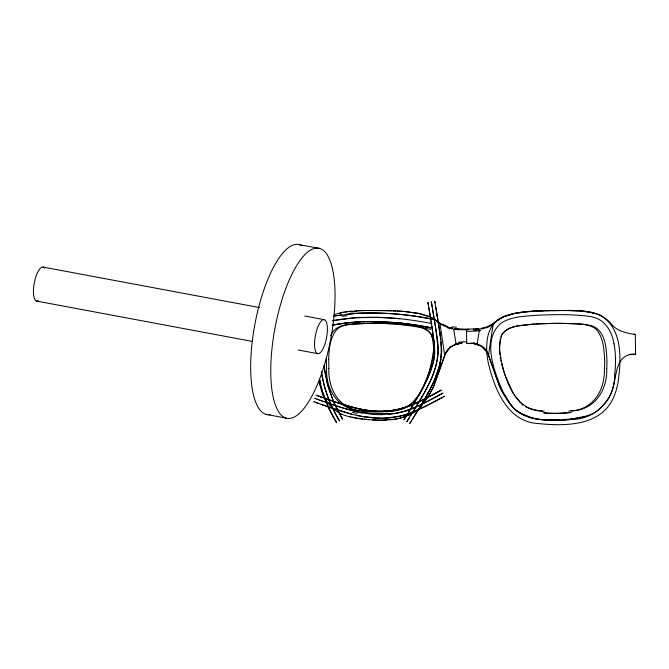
<?xml version="1.0" encoding="UTF-8"?>
<svg xmlns="http://www.w3.org/2000/svg" width="669" height="669" viewBox="0 0 669 669"><rect width="100%" height="100%" fill="white"/><g stroke="black" fill="none" stroke-linecap="round" stroke-linejoin="round"><path stroke-width="1" d="M441.231 356.995L441.13 342.888M441.582 352.12L441.582 350.021M441.573 352.379L439.692 365.19L434.942 378.955M328.663 359.111C329.131 349.168 329.825 338.213 336.315 330.143A15.011 14.726 80.4 0 1 339.342 327.601C346.233 323.637 354.52 324.256 362.155 323.612M326.347 359.111L326.405 357.305M604.4 368.402C605.161 390.964 592.416 410.925 568.709 410.983M606.708 368.402C607.686 390.311 594.022 410.799 571.008 410.841M475.968 329.658L476.069 328.722L479.522 329.248L477.122 344.125L473.418 343.49L477.122 344.125L473.501 343.515L473.644 342.587M433.378 354.637L433.713 350.539A48.62 48.611 90 0 0 433.729 346.525L433.403 342.436M614.803 375C614.853 398.783 596.004 419.413 571.92 419.446A129.594 129.594 0 0 1 561.074 420.241L547.292 420.073A120.161 120.161 0 0 1 540.778 419.496C529.815 418.526 518.375 414.696 511.501 405.606M499.902 341.767L499.5 346.525A48.62 48.611 -90 0 0 499.509 350.539L499.843 354.637M475.492 329.591L475.609 328.655L479.522 329.248L473.184 329.901M474.455 342.729L474.338 343.665L479.104 345.254L482.592 347.261L486.84 352.337L488.947 356.326L499.241 385.77A74.192 74.15 78.8 0 0 502.285 391.917A75.856 75.798 76.5 0 0 503.473 393.966L509.795 403.708M434.281 380.485C438.906 369.99 442.351 358.584 441.465 346.985M493.061 323.988L493.396 323.386M433.203 355.983L432.768 358.668M440.879 359.42L439.357 366.445L435.929 376.555M488.613 353.491L488.353 355.005L499.475 385.829A73.866 73.824 80 0 0 502.553 391.975A76.893 76.843 78.1 0 0 504.326 394.978M500.094 340.412L500.487 338.372M432.233 361.327L432.509 359.997M431.605 363.969L429.448 371.228M500.838 337.067L501.591 335.127M429.189 372.064L424.087 385.076L420.065 393.088M434.85 379.172L433.821 381.522M428.009 377.559L433.428 361.594A59.75 59.733 -89.1 0 0 433.98 358.776A54.206 54.197 -89.7 0 0 434.382 355.933L434.541 354.403A38.785 38.785 -90 0 0 434.633 352.872L434.24 343.565M427.884 377.843L427.382 378.972M434.089 380.929L432.994 383.345M433.621 381.966L432.107 385.21M427.257 379.256L419.028 394.944M430.067 389.274L432.885 383.58M431.99 385.444L428.879 391.516M330.628 335.863C335.972 322.466 352.479 324.306 364.087 323.537M427.884 385.938C436.581 370.2 440.428 351.902 436.573 334.166M427.55 386.598L426.513 388.597M429.933 389.534L425.024 398.398M426.153 389.274L424.338 392.594M427.725 393.631L428.712 391.817M428.553 392.118L427.892 393.33M427.223 394.526L423.912 400.313M423.97 393.255L421.328 397.879M418.719 395.479L417.941 396.826M424.715 398.941L421.478 404.444M420.952 398.532L417.882 403.708M423.184 401.559L423.427 401.141L419.898 407.078M417.464 397.645L415.533 400.898M415.048 401.709L413.969 403.507M410.858 421.763L409.737 423.544L420.985 405.263M419.011 394.827L412.79 402.997M417.489 404.36L415.148 408.232M413.375 404.494L411.577 407.446M419.296 408.073L417.481 411.05M414.755 408.876L410.799 415.307M410.975 408.425L409.035 411.577M415.967 413.526L416.879 412.037M416.269 413.032L414.186 416.402M407.563 413.952L406.091 416.319M412.338 419.379L413.818 417.004M409.604 417.23L406.811 421.713C418.945 401.157 434.181 380.92 437.777 356.694A48.653 48.645 90 0 0 438.095 348.892L435.945 329.825L431.296 301.719L432.157 306.653M405.355 417.506L403.875 419.873L420.851 391.741L429.506 373.988A92.347 92.305 -85.2 0 0 431.806 367.674A69.4 69.384 -88.2 0 0 433.437 361.594L434.382 355.933A45.96 45.944 -89 0 0 434.532 354.403L434.633 352.872A41.269 41.261 -90 0 0 434.674 351.033A53.955 53.946 -90 0 0 434.641 349.201A71.173 71.157 89.8 0 0 434.507 346.768L434.122 342.419M410.482 422.356L411.226 421.169M402.613 417.381L410.649 414.236L417.197 410.156A27.956 27.914 -73.1 0 0 420.023 407.538L428.896 394.969A76.893 76.818 -75.1 0 0 431.221 390.955A73.866 73.816 -78.2 0 0 433.746 385.829L446.072 351.743L449.819 347.035L455.28 344.343M466.611 343.063L466.611 330.085L467.196 329.223L467.999 329.24M493.672 323.169L495.654 321.613M505.672 330.352L502.628 333.388A11.749 11.749 0 0 0 501.591 335.127M410.256 405.113L411.56 404.093M496.331 321.087L496.666 320.836A52.199 52.14 -51.9 0 1 498.037 319.815M498.848 319.473C486.84 327.292 485.761 343.239 487.166 356.134A80.581 80.581 0 0 0 488.504 363.936C494.792 389.517 507.671 422.198 538.545 423.577C564.511 426.22 599.867 426.278 612.921 398.883A54.758 54.758 0 0 0 615.062 393.69L615.764 391.633A77.663 77.663 0 0 0 617.947 382.894C621.292 360.298 623.14 328.479 600.344 315.333M498.045 319.824L500.195 318.419A30.515 30.49 -53.5 0 1 503.18 316.847C518.5 310.659 535.384 311.077 551.624 310.416M491.096 325.151L496.824 320.844A53.11 53.068 -56.3 0 1 498.213 319.832L504.819 316.245L512.262 313.87M498.94 319.339L500.387 318.427A30.916 30.891 -55.9 0 1 503.397 316.855L516.167 313.109L533.837 311.144M477.942 344.343L481.73 345.915L484.573 348.089L486.723 350.949L488.587 355.03L493.237 323.595L486.948 326.898L480.626 328.437M506.458 329.809L510.781 327.726L516.317 326.179M443.522 396.767L444.684 396.115L437.651 400.012M439.566 391.056L440.72 390.403M438.412 391.691L436.088 392.971M442.351 397.419L426.337 405.916L413.517 411.769M433.771 394.242L441.297 390.086L430.543 395.964M434.348 393.924L425.593 398.54M434.064 398.013L442.995 393.096L418.727 405.732L402.746 411.828A63.179 62.735 -42.5 0 1 396.282 413.241L388.171 414.303M436.464 400.647L420.266 408.834L406.785 414.228A74.97 74.426 -41.5 0 1 403.566 415.215A68.054 67.569 -41.8 0 1 402.136 415.566L401.174 415.8A63.655 63.204 -42 0 1 399.744 416.118L388.622 417.732M432.023 395.178L432.6 394.869M431.53 395.446L423.678 399.51M433.32 398.415L428.076 401.157M428.076 397.261L428.57 397.01M427.081 397.779L427.575 397.52M397.729 409.47L409.813 405.799L426.086 398.289M427.324 401.542L423.51 403.457M425.091 398.791L419.062 401.76M422.423 400.129L423.26 399.711M407.421 406.877L402.88 408.759L395.387 410.457M421.587 400.539L416.662 402.872M422.741 403.825L417.389 406.342M418.217 402.153L408.684 406.234L400.455 408.851M414.537 403.825L415.248 403.507M416.62 406.685L412.689 408.366M413.827 404.135L403.7 407.948L394.534 410.03M334.224 314.647L341.984 312.356L350.313 311.194M486.254 327.601L483.679 328.395M405.899 410.883L395.588 413.367L381.531 414.721M407.856 413.877C378.863 424.037 348.532 414.462 321.087 404.335M339.869 313.326L341.123 312.967M582.406 416.762L583.886 416.352M482.817 328.613L481.262 328.947M399.176 409.16L399.602 409.06M342.403 312.649L343.682 312.356M579.438 417.464L580.918 417.13M512.998 313.702L524.488 311.888M398.958 409.211L395.964 409.796M397.528 409.512L392.803 410.273M338.681 324.005L332.317 325.134L334.475 324.733M332.401 320.727C365.257 314.639 399.209 317.198 431.814 323.545M332.317 325.134L347.98 322.701M517.237 325.987L534.974 324.022M577.974 417.765L574.98 418.292M332.936 320.618L355.465 317.708M344.97 312.105L348.081 311.612M335.194 324.599L348.524 322.642M462.664 342.854L460.155 343.398L461.05 343.297M458.374 343.649L456.107 344.125L453.707 329.248L457.161 328.722L457.262 329.658M395.772 409.829C372.39 414.629 349.009 406.877 327.191 399.159M458.533 343.623L460.188 343.389L456.107 344.125L459.77 343.498L459.578 342.587M339.283 323.905L340.479 323.712M341.675 314.79L333.68 316.086L356.201 313.326M341.081 323.62L354.896 322.082M464.813 329.232L457.621 328.655L453.707 329.248L460.038 329.901M393.882 410.122L394.317 410.055M573.467 418.526L570.423 418.945M394.25 410.624L390.796 411.05M392.586 410.306L392.151 410.365M475.609 328.655L468.969 329.198M391.716 410.415C374.724 413.133 357.581 409.252 341.483 403.951M390.219 410.599C377.926 412.271 365.425 410.749 353.525 407.471M348.248 322.675L359.721 321.822M568.893 419.12L564.159 419.597M349.92 311.378L352.688 311.11M346.726 314.137L360.44 313.134M349.335 322.558L349.879 322.5M388.965 411.159C420.14 411.861 430.117 375.535 433.512 350.539A48.151 48.143 90 0 0 433.529 346.525L432.81 339.735L431.413 335.144A11.724 11.716 0 0 0 430.376 333.405C423 324.875 410.473 325.41 400.179 324.156M389.684 419.881L393.129 419.505A61.331 60.837 -42.6 0 0 403.123 417.305L411.084 414.186L416.804 410.699A27.939 27.897 -72.1 0 0 420.375 407.488L429.172 394.911A76.91 76.826 -74 0 0 431.472 390.897M525.332 311.754L537.918 310.943M350.957 322.399L351.501 322.349M629.161 354.378L635.55 354.252L635.299 334.408C627.664 333.413 619.619 331.724 613.657 326.539M532.089 324.222C522.096 325.46 509.962 325.084 502.845 333.405A11.724 11.716 0 0 0 501.809 335.144L500.42 339.735L499.701 346.525A48.151 48.143 -90 0 0 499.71 350.539C503.105 375.535 513.09 411.861 544.257 411.159M532.532 324.156L552.544 323.378M355.415 322.04L358.208 321.889M355.933 322.006L360.733 321.781M468.86 329.207L468.333 329.232M354.102 310.909L361.051 310.659M356.059 317.675L379.616 317.449L399.803 318.687M536.346 323.905L554.517 323.353M387.217 420.057L381.957 420.241M356.393 310.851L357.321 310.801M356.736 313.301L363.066 313.067M559.995 420.015L549.525 420.207L540.761 419.555A62.51 62.108 45.6 0 1 530.592 417.456M535.317 311.035L543.93 310.751M358.718 321.864L361.745 321.756M358.258 310.759L360.123 310.684M467.196 329.223L465.298 329.24M635.55 354.252C612.302 353.065 617.98 381.748 610.036 395.605A34.788 33.835 83.4 0 1 608.288 398.883L603.597 405.038L598.839 409.671A34.27 33.693 58.5 0 1 591.296 414.303C575.064 420.266 557.193 420.91 540.1 419.505M539.314 310.868L549.993 310.633M360.967 313.117L364.973 313.025M362.941 323.537L369.865 323.395M360.231 321.806L364.689 321.68M359.83 310.659L362.907 310.608M362.255 321.739L365.525 321.672M364.914 323.478L371.788 323.361M362.757 321.722L368.017 321.647M545.243 310.7C563.482 310.884 582.85 308.442 600.252 315.191M361.728 310.608L364.781 310.575M363.593 313.05C386.766 312.582 410.005 314.539 432.692 319.305C410.733 314.706 388.254 312.716 365.826 313.017M363.643 310.575L366.662 310.55M365.935 321.664L370.509 321.638M551.214 310.608L554.041 310.583M553.204 310.583L558.063 310.55M370.802 323.361L373.72 323.344M365.567 310.55L368.544 310.541M555.186 310.567L559.97 310.541M553.673 323.353L556.499 323.344M559.025 310.541L563.808 310.533M372.775 323.344L375.66 323.344M367.49 310.541L370.434 310.533M560.906 310.533L565.74 310.541M367.599 321.647C388.848 321.454 410.13 323.403 430.928 327.777L401.425 323.194L370.091 321.638M555.621 323.344L558.481 323.336M380.218 420.241L394.192 419.304A62.15 61.64 -41.2 0 0 402.596 417.322M633.585 334.408L635.299 334.408M369.413 310.533L372.315 310.533M374.749 323.336L377.609 323.344M371.337 310.533L374.197 310.541M557.561 323.344L560.455 323.344M373.26 310.541L376.07 310.558M564.686 310.541L567.663 310.55M375.167 310.55L378.044 310.567M376.731 323.344L379.549 323.353M377.174 310.567L382.016 310.608M559.501 323.344L564.393 323.395M379.189 310.583L383.998 310.633M370.927 321.638C391.064 321.664 411.209 323.654 430.928 327.777M566.568 310.55L569.587 310.575M378.704 323.353L381.497 323.378M381.062 420.199L376.731 420.174M561.433 323.361C571.201 323.696 581.144 323.344 590.727 325.519C604.952 329.315 606.348 346.851 606.875 359.111A105.777 102.106 90 0 1 606.775 368.402M383.228 310.633L385.996 310.667M380.686 323.378L383.437 323.411M568.449 310.575L579.12 310.909M385.26 310.667L389.968 310.751M382.66 323.411L398.799 324.022M387.276 310.7L391.959 310.809M570.314 310.608L574.972 310.759M565.28 323.428C574.788 324.222 585.174 322.926 593.888 327.601A15.011 14.71 -82.2 0 1 596.907 330.143C603.413 338.205 604.09 349.176 604.567 359.111M384.633 323.453C398.657 324.49 413.885 323.177 426.763 329.809M379.348 420.174C366.746 419.772 353.759 419.028 341.926 414.303M391.315 310.809L395.897 310.951M393.297 310.868L401.944 311.269M397.344 311.035L403.951 311.411M375.911 420.065L372.482 419.864M575.9 310.801L576.837 310.851M579.613 311.035L583.309 311.378M373.703 414.554L359.788 412.53L341.625 407.622M403.474 311.411L418.727 313.368L430.042 316.838A30.515 30.49 54.4 0 1 433.027 318.419L434.465 319.33A49.205 49.13 49.7 0 1 436.548 320.844L442.134 325.151M581.971 311.11C593.671 311.436 605.47 315.793 612.52 325.485A26.835 25.037 79.4 0 0 613.649 326.547M369.062 419.597L364.329 419.12M405.481 311.57L419.739 313.652L429.833 316.855A30.916 30.891 57.2 0 1 432.843 318.427L434.29 319.339A50.05 49.991 53.3 0 1 436.389 320.852L436.74 321.103M472.18 343.297L473.368 343.473L470.566 342.854M542.425 411.05L538.971 410.624M362.807 418.945L359.755 418.526M452.604 328.437L444.534 326.154L436.899 321.087M585.149 311.612L588.26 312.105M537.834 410.457L530.35 408.759L525.809 406.877M358.241 418.292L355.256 417.765M364.948 417.03L356.477 415.34M299.511 244.687L319.59 248.442A86.502 28.407 -79.4 0 1 318.327 382.334A86.502 28.407 -79.4 0 1 270.769 369.071A86.502 28.407 -79.4 0 1 319.59 248.442M43.109 267.09L259.572 307.581M304.713 316.019L324.197 319.665A17.302 5.678 -79.4 0 1 324.156 346.208A17.302 5.678 -79.4 0 1 314.539 344.109A17.302 5.678 -79.4 0 1 324.197 319.665M36.636 301.083L252.071 341.374M298.24 350.012L317.725 353.658M266.12 414.37L286.198 418.125M451.968 328.947L450.413 328.613M362.088 413.007L346.801 409.194L328.379 403.24M589.548 312.356L590.827 312.649M352.304 417.13L353.784 417.464M352.956 407.321L350.146 406.551M449.551 328.395L446.976 327.601M351.777 414.17L325.661 405.958M349.335 416.352L350.824 416.762M592.098 312.967L593.361 313.326M349.586 406.392L337.594 402.696M340.881 407.388L334.977 405.481M530.617 417.381L522.581 414.236L516.033 410.156A27.956 27.922 75.3 0 1 513.198 407.546L510.74 404.645M340.228 403.558L340.856 403.75M530.091 417.331L522.146 414.186L516.418 410.699A27.939 27.906 74.9 0 1 512.847 407.496L509.502 402.972M339.609 403.357L323.411 397.821M334.826 401.776L335.52 402.01M334.241 405.23L331.297 404.243M332.752 401.082L334.132 401.551M329.834 403.742L314.739 398.356L315.442 398.615M327.952 399.418L329.315 399.895M327.651 402.981L325.477 402.22M326.43 398.891L315.927 395.111M324.139 405.414L313.544 401.609M322.592 401.199L324.039 401.709M321.873 400.94L319.715 400.171M322.65 397.545L320.392 396.734L321.145 397.01M317.407 395.655L319.648 396.466M316.863 399.134L318.285 399.652M315.04 402.153L318.051 403.248M521.669 404.093L522.974 405.113M427.558 330.352L430.593 333.388A11.749 11.749 0 0 1 431.63 335.127L432.575 337.711M520.44 402.997L514.21 394.827M511.283 405.305L509.995 403.65M510.69 404.536L509.025 402.278M466.025 329.223L466.611 330.085M509.569 402.972L503.264 392.235A128.9 128.9 0 0 1 500.855 387.075C493.262 368.226 482.541 339.342 500.914 323.303C511.392 316.295 524.63 316.312 536.739 315.25C554.325 314.522 572.07 314.062 589.556 316.404A38.71 38.71 0 0 1 593.921 317.424C605.83 320.476 612.21 332.518 614.008 343.841M509.034 402.169L504.334 394.969M324.975 398.858L329.625 405.038L334.383 409.671A34.27 33.684 -65.5 0 0 341.926 414.312M513.165 393.088L505.58 376.396M322.801 394.769L318.779 381.656M504.041 372.064L505.271 375.526M322.232 390.972L328.211 406.852L336.607 422.766C328.621 409.671 322.684 395.287 319.447 380.285M503.774 371.228L501.625 363.969M432.743 338.372L433.136 340.412M500.713 359.997L500.997 361.327M324.473 368.318A113.738 109.708 -89.7 0 0 324.833 370.961L328.119 386.465A123.272 120.596 -86 0 0 328.889 388.94L334.525 404.026L342.511 419.162L333.513 401.726L327.659 384.8A120.671 117.627 -87.4 0 1 327.057 382.283M435.034 302.99L434.708 301.125L438.563 324.131M428.21 304.169L427.892 302.304L429.49 311.62M500.228 357.33L500.454 358.668M435.678 306.728L436.313 310.466M428.854 307.899L430.911 320.117M444.617 353.491L444.877 355.005L433.989 385.77A74.192 74.134 -76.5 0 1 431.48 390.897M432.743 310.098L433.93 317.139M436.631 312.339L437.258 316.077M429.807 313.485L431.614 324.482M437.1 315.141L437.861 319.74M321.404 371.705C324.005 389.141 330.377 405.941 339.559 420.968C330.402 405.966 324.013 389.207 321.421 371.805M434.507 320.652L435.327 325.786M437.978 320.468L438.337 322.667M431.145 321.572L434.081 342.035M438.212 321.94L440.353 336.256M438.68 324.866L440.486 337.276M431.848 325.937L434.206 343.18M435.578 327.442L436.447 333.287M439.725 331.74L439.809 332.309M439.968 333.43L440.118 334.559M440.16 323.988L439.985 323.595L444.642 355.03L449.886 347.88L453.649 345.463L458.917 343.657L458.767 342.729M440.277 335.687L440.771 339.568M457.621 328.655L457.738 329.591M440.603 338.196L441.088 342.495M441.005 341.692L441.373 345.664M441.206 343.69L441.582 349.753M328.822 368.402C328.069 390.964 340.814 410.925 364.521 410.983A121.883 117.443 -22 0 0 389.651 411.176M38.334 300.732A17.302 5.678 -79.4 0 1 34.32 282.87A17.302 5.678 -79.4 0 1 44.547 268.127M270.41 414.563A86.502 28.407 -79.4 0 1 254.897 324.289A86.502 28.407 -79.4 0 1 301.987 245.757M324.131 365.583A110.912 106.547 90 0 0 324.44 368.318L325.067 372.717A115.904 112.158 -89.2 0 0 325.552 375.342M324.641 368.293A111.388 106.915 -90 0 1 324.331 365.558M327.225 382.233A118.237 114.642 -88.9 0 1 325.736 375.301M319.598 380.251A121.808 116.682 -89.1 0 1 319.406 379.331M320.877 383.789A123.765 118.597 -89.2 0 1 320.041 380.143M320.418 383.914A127.185 123.138 -87.1 0 0 321.329 387.435A129.493 125.864 -85.8 0 0 322.349 390.93M388.087 413.149A90.499 87.213 -17.9 0 1 362.322 411.928M381.531 414.621A82.162 80.623 -29.4 0 1 373.712 414.462M357.045 413.484A161.747 143.751 -3.3 0 1 352.396 412.347M372.641 417.531A94.965 91.937 -20.4 0 1 365.023 416.62M379.632 418.075A85.891 84.018 -26.9 0 1 372.616 417.816M379.624 418.267A90.992 89.303 -29.7 0 0 386.23 418A106.262 104.004 -27.8 0 0 388.63 417.816M413.567 411.887A102.449 101.563 -39.4 0 1 407.898 414.002M399.343 324.565A276.774 254.212 13.6 0 1 430.635 329.374M342.076 316.27A160.175 132.061 8.7 0 1 347.069 315.643M412.74 408.5A97.615 96.813 -40.7 0 1 405.949 411.025M458.742 342.336A11.465 3.387 1.8 0 1 467.104 341.909M466.778 343.456A11.465 1.773 0.9 0 1 471.402 343.623M476.754 330.745A13.723 2.801 2.1 0 1 466.368 331.214M466.544 329.775A13.723 1.338 0.4 0 1 461.133 329.641M455.355 343.59A14.935 8.948 -28.8 0 1 456.241 343.373M452.654 328.069A14.986 3.186 14.1 0 1 451.291 327.81M477.256 344.911A14.935 7.585 25.9 0 1 478.017 345.129M480.601 330.06A14.986 5.051 -16.8 0 1 478.544 330.352M456.501 327.174A24.987 13.798 15.5 0 1 452.361 326.823M480.283 330.687A24.987 17.386 -20.8 0 1 475.199 330.754M325.017 398.833A34.98 33.902 -85.7 0 1 322.843 394.743M540.092 419.563A61.331 60.929 46.3 0 1 530.074 417.397M579.162 310.575A126.282 116.097 -18.3 0 1 582.013 310.776M576.879 310.5A128.557 118.371 -18.2 0 1 579.663 310.692M491.255 325.41A21.567 20.722 -41.3 0 1 486.338 327.877M483.695 328.604A24.402 16.725 -24.9 0 1 482.817 328.822M468.191 329.106A2.634 0.435 -0.3 0 1 467.932 329.115M465.156 329.399A2.634 0.719 -0.9 0 1 464.637 329.374M450.413 328.404A24.402 16.324 24.4 0 1 449.56 328.186M447.335 326.489A21.567 19.25 33.8 0 1 442.778 324.156M350.422 311.896A122.36 111.865 17.4 0 1 354.194 311.629M352.789 311.771A124.467 113.956 17.4 0 1 356.468 311.52M326.413 359.111A105.777 101.972 -90 0 0 326.589 368.393C325.652 391.482 339.609 410.925 363.384 410.975A126.592 121.557 -20.8 0 0 388.973 411.201M328.931 368.393A111.113 107.073 90 0 1 328.772 359.119M571.251 412.505A125.605 122.419 25.2 0 1 544.123 412.99M568.909 412.439A122.611 119.659 26.2 0 1 543.462 412.765M604.667 359.111A111.113 107.291 90 0 1 604.508 368.41M614.092 343.833A103.561 103.561 0 0 1 614.56 374.966"/></g></svg>
